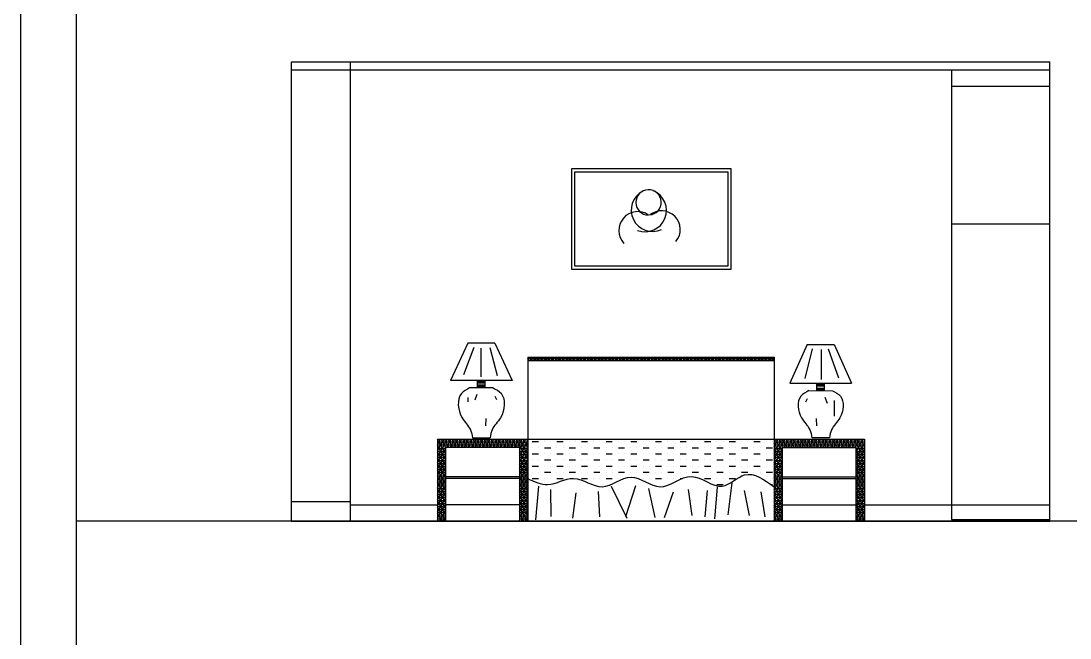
# Model space of a CAD drawing. Header units: inches. Extents: x 3 to 45, y 10.7 to 35.5.
# Drawn here: x 2.99 to 9.38, y 19.6 to 23.36 of the extents above; entities that cross this region are included whole.
import ezdxf

# ---------------------------------------------------------------- set-up
doc = ezdxf.new("R2010")
doc.units = ezdxf.units.IN
doc.header["$MEASUREMENT"] = 0
for name, color, linetype in [('02', 2, 'Continuous'), ('1', 1, 'Continuous'), ('4', 4, 'Continuous'), ('8', 8, 'Continuous'), ('kadrbm', 4, 'Continuous')]:
    doc.layers.add(name, color=color, linetype=linetype)

# ---------------------------------------------------------------- blocks, each defined once
blk = doc.blocks.new('kadrbm')
at = {"layer": 'kadrbm', "color": 4}
blk.add_lwpolyline([(0, 0), (0, 24.7972), (21, 24.7972), (21, 0), (0, 0)], close=True, dxfattribs=at)
blk.add_lwpolyline([(20.6631, 0.3257), (20.6631, 24.4603), (0.3369, 24.4603), (0.3369, 0.3257), (20.6631, 0.3257)], dxfattribs=at)

msp = doc.modelspace()

# ---------------------------------------------------------------- hatches: boundary and pattern name
at = {"layer": '8'}
h = msp.add_hatch(dxfattribs=at)
h.set_pattern_fill('NET3', color=256, scale=0.15, style=0)
h.set_pattern_definition([(0, (-53.972796, 32.459515), (0, 0.01875), []), (60, (-53.972796, 32.459515), (-0.0162379763, 0.009375), []), (120, (-53.972796, 32.459515), (-0.0162379763, -0.009375), [])])
h.paths.add_polyline_path([(6.0754, 21.311), (6.0754, 21.291), (7.5754, 21.291), (7.5754, 21.311)])
h = msp.add_hatch(dxfattribs=at)
h.set_pattern_fill('NET3', color=256, scale=0.15, style=0)
h.set_pattern_definition([(0, (45.425538, -14.886425), (0, 0.01875), []), (60, (45.425538, -14.886425), (-0.016237976, 0.009375), []), (120, (45.425538, -14.886425), (-0.016237976, -0.009375), [])])
h.paths.add_polyline_path([(6.0254, 20.761), (6.0254, 20.311), (6.0754, 20.311), (6.0754, 20.811), (5.5254, 20.811), (5.5254, 20.311), (5.5754, 20.311), (5.5754, 20.761)])
h.paths.add_polyline_path([(8.0754, 20.761), (8.0754, 20.311), (8.1254, 20.311), (8.1254, 20.811), (7.5754, 20.811), (7.5754, 20.311), (7.6254, 20.311), (7.6254, 20.761)])

# ---------------------------------------------------------------- linework, layer by layer
at = {"layer": '02'}
for p, q in [((4.6354, 23.111), (9.2554, 23.111)), ((4.6354, 20.311), (4.6354, 23.111)), ((9.2554, 20.311), (9.2554, 23.111)), ((5.7454, 21.3697), (5.6833, 21.2029)), ((5.7896, 21.3655), (5.7896, 21.1914)), ((5.8433, 21.3697), (5.8875, 21.1987)), ((7.8074, 21.3611), (7.7632, 21.1814)), ((7.8611, 21.3569), (7.8611, 21.1741)), ((7.9053, 21.3611), (7.9674, 21.1856)), ((6.0754, 21.291), (7.5754, 21.291)), ((5.8159, 21.161), (5.7679, 21.161)), ((5.8159, 21.153), (5.7679, 21.153)), ((5.8159, 21.1399), (5.7679, 21.1397)), ((5.8159, 21.1319), (5.7679, 21.1317)), ((7.8348, 21.1437), (7.8828, 21.1437)), ((7.8348, 21.1357), (7.8828, 21.1357)), ((7.8348, 21.1227), (7.8828, 21.1224)), ((7.8348, 21.1147), (7.8828, 21.1144)), ((5.7096, 21.0651), (5.7096, 21.0378)), ((5.7654, 21.0841), (5.7528, 21.0483)), ((5.8738, 21.0736), (5.8843, 21.0536)), ((7.7769, 21.0563), (7.7664, 21.0363)), ((7.8853, 21.0668), (7.8979, 21.031)), ((7.9411, 21.0479), (7.9411, 20.9514)), ((5.8191, 20.9366), (5.818, 20.8935)), ((7.8316, 20.9366), (7.8327, 20.8935)), ((6.1022, 20.797), (6.1397, 20.797)), ((6.1772, 20.797), (6.1772, 20.797)), ((6.2147, 20.797), (6.2147, 20.797)), ((6.2522, 20.797), (6.2897, 20.797)), ((6.3272, 20.797), (6.3272, 20.797)), ((6.3647, 20.797), (6.3647, 20.797)), ((6.4022, 20.797), (6.4397, 20.797)), ((6.4772, 20.797), (6.4772, 20.797)), ((6.5147, 20.797), (6.5147, 20.797)), ((6.5522, 20.797), (6.5897, 20.797)), ((6.6272, 20.797), (6.6272, 20.797)), ((6.6647, 20.797), (6.6647, 20.797)), ((6.7022, 20.797), (6.7397, 20.797)), ((6.7772, 20.797), (6.7772, 20.797)), ((6.8147, 20.797), (6.8147, 20.797)), ((6.8522, 20.797), (6.8897, 20.797)), ((6.9272, 20.797), (6.9272, 20.797)), ((6.9647, 20.797), (6.9647, 20.797)), ((7.0022, 20.797), (7.0397, 20.797)), ((7.0772, 20.797), (7.0772, 20.797)), ((7.1147, 20.797), (7.1147, 20.797)), ((7.1522, 20.797), (7.1897, 20.797)), ((7.2272, 20.797), (7.2272, 20.797)), ((7.2647, 20.797), (7.2647, 20.797)), ((7.3022, 20.797), (7.3397, 20.797)), ((7.3772, 20.797), (7.3772, 20.797)), ((7.4147, 20.797), (7.4147, 20.797)), ((7.4522, 20.797), (7.4897, 20.797)), ((7.5272, 20.797), (7.5272, 20.797)), ((7.5647, 20.797), (7.5647, 20.797)), ((6.0254, 20.761), (5.5754, 20.761)), ((5.5754, 20.311), (5.5754, 20.761)), ((6.0254, 20.761), (6.0254, 20.311)), ((6.1022, 20.7595), (6.1022, 20.7595)), ((6.1022, 20.722), (6.1397, 20.722)), ((6.1397, 20.7595), (6.1397, 20.7595)), ((6.1772, 20.7595), (6.2147, 20.7595)), ((6.1772, 20.722), (6.1772, 20.722)), ((6.2147, 20.722), (6.2147, 20.722)), ((6.2522, 20.7595), (6.2522, 20.7595)), ((6.2522, 20.722), (6.2897, 20.722)), ((6.2897, 20.7595), (6.2897, 20.7595)), ((6.3272, 20.7595), (6.3647, 20.7595)), ((6.3272, 20.722), (6.3272, 20.722)), ((6.3647, 20.722), (6.3647, 20.722)), ((6.4022, 20.7595), (6.4022, 20.7595)), ((6.4022, 20.722), (6.4397, 20.722)), ((6.4397, 20.7595), (6.4397, 20.7595)), ((6.4772, 20.7595), (6.5147, 20.7595)), ((6.4772, 20.722), (6.4772, 20.722)), ((6.5147, 20.722), (6.5147, 20.722)), ((6.5522, 20.7595), (6.5522, 20.7595)), ((6.5522, 20.722), (6.5897, 20.722)), ((6.5897, 20.7595), (6.5897, 20.7595)), ((6.6272, 20.7595), (6.6647, 20.7595)), ((6.6272, 20.722), (6.6272, 20.722)), ((6.6647, 20.722), (6.6647, 20.722)), ((6.7022, 20.7595), (6.7022, 20.7595)), ((6.7022, 20.722), (6.7397, 20.722)), ((6.7397, 20.7595), (6.7397, 20.7595)), ((6.7772, 20.7595), (6.8147, 20.7595)), ((6.7772, 20.722), (6.7772, 20.722)), ((6.8147, 20.722), (6.8147, 20.722)), ((6.8522, 20.7595), (6.8522, 20.7595)), ((6.8522, 20.722), (6.8897, 20.722)), ((6.8897, 20.7595), (6.8897, 20.7595)), ((6.9272, 20.7595), (6.9647, 20.7595)), ((6.9272, 20.722), (6.9272, 20.722)), ((6.9647, 20.722), (6.9647, 20.722)), ((7.0022, 20.7595), (7.0022, 20.7595)), ((7.0022, 20.722), (7.0397, 20.722)), ((7.0397, 20.7595), (7.0397, 20.7595)), ((7.0772, 20.7595), (7.1147, 20.7595)), ((7.0772, 20.722), (7.0772, 20.722)), ((7.1147, 20.722), (7.1147, 20.722)), ((7.1522, 20.7595), (7.1522, 20.7595)), ((7.1522, 20.722), (7.1897, 20.722)), ((7.1897, 20.7595), (7.1897, 20.7595)), ((7.2272, 20.7595), (7.2647, 20.7595)), ((7.2272, 20.722), (7.2272, 20.722)), ((7.2647, 20.722), (7.2647, 20.722)), ((7.3022, 20.7595), (7.3022, 20.7595)), ((7.3022, 20.722), (7.3397, 20.722)), ((7.3397, 20.7595), (7.3397, 20.7595)), ((7.3772, 20.7595), (7.4147, 20.7595)), ((7.3772, 20.722), (7.3772, 20.722)), ((7.4147, 20.722), (7.4147, 20.722)), ((7.4522, 20.7595), (7.4522, 20.7595)), ((7.4522, 20.722), (7.4897, 20.722)), ((7.4897, 20.7595), (7.4897, 20.7595)), ((7.5272, 20.7595), (7.5647, 20.7595)), ((7.5272, 20.722), (7.5272, 20.722)), ((7.5647, 20.722), (7.5647, 20.722)), ((7.6254, 20.761), (8.0754, 20.761)), ((7.6254, 20.761), (7.6254, 20.311)), ((8.0754, 20.311), (8.0754, 20.761)), ((6.1022, 20.6845), (6.1022, 20.6845)), ((6.1022, 20.647), (6.1397, 20.647)), ((6.1397, 20.6845), (6.1397, 20.6845)), ((6.1772, 20.6845), (6.2147, 20.6845)), ((6.1772, 20.647), (6.1772, 20.647)), ((6.2147, 20.647), (6.2147, 20.647)), ((6.2522, 20.6845), (6.2522, 20.6845)), ((6.2522, 20.647), (6.2897, 20.647)), ((6.2897, 20.6845), (6.2897, 20.6845)), ((6.3272, 20.6845), (6.3647, 20.6845)), ((6.3272, 20.647), (6.3272, 20.647)), ((6.3647, 20.647), (6.3647, 20.647)), ((6.4022, 20.6845), (6.4022, 20.6845)), ((6.4022, 20.647), (6.4397, 20.647)), ((6.4397, 20.6845), (6.4397, 20.6845)), ((6.4772, 20.6845), (6.5147, 20.6845)), ((6.4772, 20.647), (6.4772, 20.647)), ((6.5147, 20.647), (6.5147, 20.647)), ((6.5522, 20.6845), (6.5522, 20.6845)), ((6.5522, 20.647), (6.5897, 20.647)), ((6.5897, 20.6845), (6.5897, 20.6845)), ((6.6272, 20.6845), (6.6647, 20.6845)), ((6.6272, 20.647), (6.6272, 20.647)), ((6.6647, 20.647), (6.6647, 20.647)), ((6.7022, 20.6845), (6.7022, 20.6845)), ((6.7022, 20.647), (6.7397, 20.647)), ((6.7397, 20.6845), (6.7397, 20.6845)), ((6.7772, 20.6845), (6.8147, 20.6845)), ((6.7772, 20.647), (6.7772, 20.647)), ((6.8147, 20.647), (6.8147, 20.647)), ((6.8522, 20.6845), (6.8522, 20.6845)), ((6.8522, 20.647), (6.8897, 20.647)), ((6.8897, 20.6845), (6.8897, 20.6845)), ((6.9272, 20.6845), (6.9647, 20.6845)), ((6.9272, 20.647), (6.9272, 20.647)), ((6.9647, 20.647), (6.9647, 20.647)), ((7.0022, 20.6845), (7.0022, 20.6845)), ((7.0022, 20.647), (7.0397, 20.647)), ((7.0397, 20.6845), (7.0397, 20.6845)), ((7.0772, 20.6845), (7.1147, 20.6845)), ((7.0772, 20.647), (7.0772, 20.647)), ((7.1147, 20.647), (7.1147, 20.647)), ((7.1522, 20.6845), (7.1522, 20.6845)), ((7.1522, 20.647), (7.1897, 20.647)), ((7.1897, 20.6845), (7.1897, 20.6845)), ((7.2272, 20.6845), (7.2647, 20.6845)), ((7.2272, 20.647), (7.2272, 20.647)), ((7.2647, 20.647), (7.2647, 20.647)), ((7.3022, 20.6845), (7.3022, 20.6845)), ((7.3022, 20.647), (7.3397, 20.647)), ((7.3397, 20.6845), (7.3397, 20.6845)), ((7.3772, 20.6845), (7.4147, 20.6845)), ((7.3772, 20.647), (7.3772, 20.647)), ((7.4147, 20.647), (7.4147, 20.647)), ((7.4522, 20.6845), (7.4522, 20.6845)), ((7.4522, 20.647), (7.4897, 20.647)), ((7.4897, 20.6845), (7.4897, 20.6845)), ((7.5272, 20.6845), (7.5647, 20.6845)), ((7.5272, 20.647), (7.5272, 20.647)), ((7.5647, 20.647), (7.5647, 20.647)), ((6.0254, 20.581), (5.5754, 20.581)), ((6.1022, 20.6095), (6.1022, 20.6095)), ((6.1397, 20.6095), (6.1397, 20.6095)), ((6.1772, 20.6095), (6.2147, 20.6095)), ((6.2522, 20.6095), (6.2522, 20.6095)), ((6.2897, 20.6095), (6.2897, 20.6095)), ((6.3272, 20.6095), (6.3647, 20.6095)), ((6.4022, 20.6095), (6.4022, 20.6095)), ((6.4397, 20.6095), (6.4397, 20.6095)), ((6.4772, 20.6095), (6.5147, 20.6095)), ((6.5522, 20.6095), (6.5522, 20.6095)), ((6.5897, 20.6095), (6.5897, 20.6095)), ((6.6272, 20.6095), (6.6647, 20.6095)), ((6.7022, 20.6095), (6.7022, 20.6095)), ((6.7397, 20.6095), (6.7397, 20.6095)), ((6.7772, 20.6095), (6.8147, 20.6095)), ((6.8522, 20.6095), (6.8522, 20.6095)), ((6.8897, 20.6095), (6.8897, 20.6095)), ((6.9272, 20.6095), (6.9647, 20.6095)), ((7.0022, 20.6095), (7.0022, 20.6095)), ((7.0397, 20.6095), (7.0397, 20.6095)), ((7.0772, 20.6095), (7.1147, 20.6095)), ((7.1522, 20.6095), (7.1522, 20.6095)), ((7.1897, 20.6095), (7.1897, 20.6095)), ((7.2272, 20.6095), (7.2647, 20.6095)), ((7.3022, 20.6095), (7.3022, 20.6095)), ((7.3397, 20.6095), (7.3397, 20.6095)), ((7.3772, 20.6095), (7.4147, 20.6095)), ((7.4522, 20.6095), (7.4522, 20.6095)), ((7.4897, 20.6095), (7.4897, 20.6095)), ((7.5272, 20.6095), (7.5647, 20.6095)), ((7.6254, 20.581), (8.0754, 20.581)), ((6.0254, 20.571), (5.5754, 20.571)), ((6.1022, 20.572), (6.1397, 20.572)), ((6.141, 20.524), (6.1228, 20.3191)), ((6.1772, 20.572), (6.1772, 20.572)), ((6.2147, 20.572), (6.2147, 20.572)), ((6.2522, 20.572), (6.2897, 20.572)), ((6.3272, 20.572), (6.3272, 20.572)), ((6.3647, 20.572), (6.3647, 20.572)), ((6.4022, 20.572), (6.4397, 20.572)), ((6.4772, 20.572), (6.4772, 20.572)), ((6.5147, 20.572), (6.5147, 20.572)), ((6.5522, 20.572), (6.5897, 20.572)), ((6.5836, 20.526), (6.679, 20.3292)), ((6.6272, 20.572), (6.6272, 20.572)), ((6.6647, 20.572), (6.6647, 20.572)), ((6.7318, 20.528), (6.6709, 20.3373)), ((6.7772, 20.572), (6.7772, 20.572)), ((6.8109, 20.5118), (6.8495, 20.3333)), ((6.8147, 20.572), (6.8147, 20.572)), ((6.8522, 20.572), (6.8897, 20.572)), ((6.9272, 20.572), (6.9272, 20.572)), ((6.9647, 20.572), (6.9647, 20.572)), ((7.0022, 20.572), (7.0166, 20.572)), ((7.1522, 20.572), (7.1897, 20.572)), ((7.2286, 20.5194), (7.2123, 20.3266)), ((7.2272, 20.572), (7.2272, 20.572)), ((7.2272, 20.5345), (7.2647, 20.5345)), ((7.2647, 20.572), (7.2647, 20.572)), ((7.3184, 20.5463), (7.2941, 20.3495)), ((7.3022, 20.572), (7.3397, 20.572)), ((7.5272, 20.572), (7.5272, 20.572)), ((7.5572, 20.5345), (7.5647, 20.5345)), ((7.5647, 20.572), (7.5647, 20.572)), ((7.6254, 20.571), (8.0754, 20.571)), ((6.2141, 20.5037), (6.2161, 20.3394)), ((6.3684, 20.4834), (6.3481, 20.3292)), ((6.5044, 20.4935), (6.5125, 20.3373)), ((6.9612, 20.4875), (6.9064, 20.3312)), ((7.0525, 20.5037), (7.0748, 20.3454)), ((7.1682, 20.4996), (7.154, 20.3373)), ((7.3936, 20.4996), (7.424, 20.3454)), ((7.4951, 20.4915), (7.5194, 20.3373)), ((4.6354, 20.311), (9.2554, 20.311))]:
    msp.add_line(p, q, dxfattribs=at)
msp.add_spline([(6.0753, 20.5718), (6.196, 20.5348), (6.3538, 20.5727), (6.5288, 20.5215), (6.7037, 20.5803), (6.8805, 20.5215), (7.0725, 20.5841), (7.2588, 20.5253), (7.3957, 20.5936), (7.5755, 20.5212)], degree=3, dxfattribs=at)
at = {"layer": '1'}
for p, q in [((4.9954, 20.311), (4.9954, 23.111)), ((4.6354, 23.061), (9.2554, 23.061)), ((8.6554, 22.961), (9.2554, 22.961)), ((8.6554, 22.1222), (9.2554, 22.1222)), ((5.7094, 21.3971), (5.6039, 21.169)), ((5.8744, 21.3971), (5.7094, 21.3971)), ((5.8744, 21.3971), (5.9799, 21.169)), ((7.7763, 21.3885), (7.6709, 21.1517)), ((7.7763, 21.3885), (7.9414, 21.3885)), ((7.9414, 21.3885), (8.0468, 21.1517)), ((6.0754, 21.311), (7.5754, 21.311)), ((6.0754, 21.311), (6.0754, 20.311)), ((7.5754, 21.311), (7.5754, 20.311)), ((5.9799, 21.169), (5.6039, 21.169)), ((5.7679, 21.1238), (5.7679, 21.169)), ((5.8159, 21.1238), (5.8159, 21.169)), ((7.6709, 21.1517), (8.0468, 21.1517)), ((7.8348, 21.1065), (7.8348, 21.1517)), ((7.8828, 21.1065), (7.8828, 21.1517)), ((5.8632, 21.1242), (5.7206, 21.1235)), ((5.8632, 21.1242), (5.8632, 21.1242)), ((7.7875, 21.1069), (7.7875, 21.1069)), ((7.7875, 21.1069), (7.9302, 21.1062)), ((5.5254, 20.811), (8.1254, 20.811)), ((5.5254, 20.811), (5.5254, 20.311)), ((5.7389, 20.8197), (5.8449, 20.8197)), ((7.9119, 20.8197), (7.8058, 20.8197)), ((8.1254, 20.811), (8.1254, 20.311)), ((4.6354, 20.431), (4.9954, 20.431)), ((4.9954, 20.411), (5.5254, 20.411)), ((6.0254, 20.411), (5.5754, 20.411)), ((7.6254, 20.411), (8.0754, 20.411)), ((8.1254, 20.411), (9.2554, 20.411))]:
    msp.add_line(p, q, dxfattribs=at)
msp.add_lwpolyline([(8.6554, 23.061), (8.6554, 20.3222), (9.2554, 20.3222)], dxfattribs=at)
for points in [[(6.3404, 21.847), (7.3147, 21.847), (7.3147, 22.4574), (6.3404, 22.4574)], [(6.3604, 21.867), (7.2947, 21.867), (7.2947, 22.4374), (6.3604, 22.4374)]]:
    msp.add_lwpolyline(points, close=True, dxfattribs=at)
for centre, radius, start, end in [((6.8351, 22.2066), 0.1302, 117.36396, 294.39857), ((6.8106, 22.2539), 0.077, 274.36208, 269.6742), ((6.7895, 22.205), 0.1302, 249.63773, 66.67235), ((6.7442, 22.0829), 0.1147, 54.92361, 223.27979), ((6.8889, 22.088), 0.1147, 320.75652, 129.1127)]:
    msp.add_arc(centre, radius, start, end, dxfattribs=at)
for points in [[(5.7206, 21.1235), (5.6718, 21.09), (5.6748, 20.9416), (5.7256, 20.8684), (5.7389, 20.8197)], [(5.8632, 21.1242), (5.912, 21.0906), (5.909, 20.9422), (5.8581, 20.8691), (5.8449, 20.8197)], [(7.7875, 21.1069), (7.7387, 21.0733), (7.7418, 20.9422), (7.7926, 20.8691), (7.8058, 20.8197)], [(7.9302, 21.1062), (7.979, 21.0727), (7.9759, 20.9416), (7.9251, 20.8684), (7.9119, 20.8197)]]:
    msp.add_spline(points, degree=3, dxfattribs=at)
at = {"layer": '4'}
msp.add_line((23.6511, 20.311), (3.3249, 20.311), dxfattribs=at)

# ---------------------------------------------------------------- block references
at = {"layer": 'kadrbm'}
msp.add_blockref('kadrbm', (2.988, 10.7349), dxfattribs=at)

doc.saveas('drawing.dxf')
